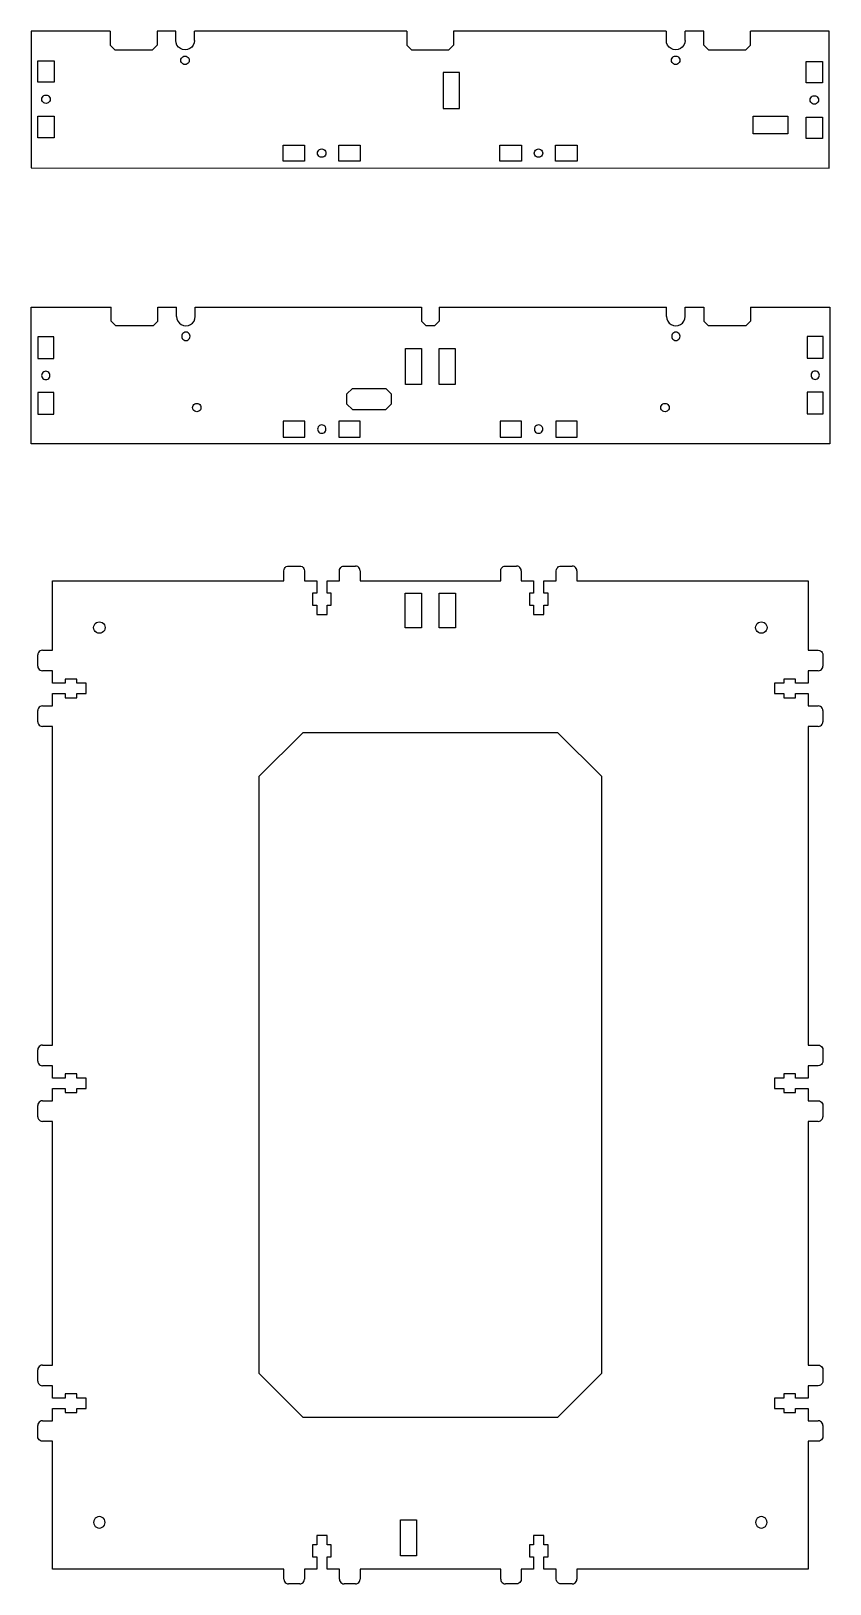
# Model space of a CAD drawing. Header units: inches. Extents: x -389 to 953, y -696 to 380.
# Drawn here: x 211 to 553, y -285 to 380 of the extents above; entities that cross this region are included whole.
import ezdxf

# ---------------------------------------------------------------- set-up
doc = ezdxf.new("R2010")
doc.units = ezdxf.units.IN
doc.header["$MEASUREMENT"] = 0

msp = doc.modelspace()

# ---------------------------------------------------------------- linework, layer by layer
for p, q in [((245, 379.77), (211.18, 379.77)), ((211.18, 379.77), (211.18, 321.27)), ((245, 379.77), (245, 373.77)), ((265, 379.77), (265, 373.77)), ((273, 379.77), (265, 379.77)), ((273, 375.77), (273, 379.77)), ((281, 375.77), (281, 379.77)), ((371.89, 379.77), (281, 379.77)), ((371.89, 379.77), (371.89, 373.77)), ((482.89, 379.77), (391.89, 379.77)), ((391.89, 379.77), (391.89, 373.77)), ((483, 375.8), (483, 379.8)), ((499, 379.8), (491, 379.8)), ((491, 375.8), (491, 379.8)), ((499, 373.8), (499, 379.8)), ((552.68, 379.8), (519, 379.8)), ((519, 373.8), (519, 379.8)), ((552.65, 321.07), (552.68, 379.8)), ((245, 373.77), (247, 371.77)), ((265, 373.77), (263, 371.77)), ((273.14, 374.73), (273, 375.77)), ((273.54, 373.77), (273.14, 374.73)), ((274.17, 372.94), (273.54, 373.77)), ((275, 372.31), (274.17, 372.94)), ((275.96, 371.91), (275, 372.31)), ((279, 372.31), (278.04, 371.91)), ((279.83, 372.94), (279, 372.31)), ((280.46, 373.77), (279.83, 372.94)), ((280.86, 374.73), (280.46, 373.77)), ((281, 375.77), (280.86, 374.73)), ((371.89, 373.77), (373.89, 371.77)), ((391.89, 373.77), (389.89, 371.77)), ((483.14, 374.77), (483, 375.8)), ((483.54, 373.8), (483.14, 374.77)), ((484.17, 372.97), (483.54, 373.8)), ((485, 372.34), (484.17, 372.97)), ((485.96, 371.94), (485, 372.34)), ((489, 372.34), (488.04, 371.94)), ((489.83, 372.97), (489, 372.34)), ((490.46, 373.8), (489.83, 372.97)), ((490.86, 374.77), (490.46, 373.8)), ((491, 375.8), (490.86, 374.77)), ((499, 373.8), (501, 371.8)), ((519, 373.8), (517, 371.8)), ((214.03, 367.12), (220.93, 367.12)), ((214.03, 357.92), (214.03, 367.12)), ((220.93, 367.12), (220.93, 357.92)), ((247, 371.77), (263, 371.77)), ((275.2, 367.27), (275.26, 367.74)), ((275.26, 366.8), (275.2, 367.27)), ((275.26, 367.74), (275.44, 368.17)), ((275.44, 366.37), (275.26, 366.8)), ((275.44, 368.17), (275.73, 368.54)), ((275.73, 366), (275.44, 366.37)), ((275.73, 368.54), (276.1, 368.83)), ((276.1, 365.71), (275.73, 366)), ((277, 371.77), (275.96, 371.91)), ((276.1, 368.83), (276.53, 369.01)), ((276.53, 365.53), (276.1, 365.71)), ((276.53, 369.01), (277, 369.07)), ((277, 365.47), (276.53, 365.53)), ((278.04, 371.91), (277, 371.77)), ((277, 369.07), (277.47, 369.01)), ((277.47, 365.53), (277, 365.47)), ((277.47, 369.01), (277.9, 368.83)), ((277.9, 365.71), (277.47, 365.53)), ((277.9, 368.83), (278.27, 368.54)), ((278.27, 366), (277.9, 365.71)), ((278.27, 368.54), (278.56, 368.17)), ((278.56, 366.37), (278.27, 366)), ((278.56, 368.17), (278.74, 367.74)), ((278.74, 366.8), (278.56, 366.37)), ((278.74, 367.74), (278.8, 367.27)), ((278.8, 367.27), (278.74, 366.8)), ((373.89, 371.77), (389.89, 371.77)), ((485.2, 367.3), (485.26, 367.77)), ((485.26, 366.83), (485.2, 367.3)), ((485.26, 367.77), (485.44, 368.2)), ((485.44, 366.4), (485.26, 366.83)), ((485.44, 368.2), (485.73, 368.57)), ((485.73, 366.03), (485.44, 366.4)), ((485.73, 368.57), (486.1, 368.86)), ((486.1, 365.74), (485.73, 366.03)), ((487, 371.8), (485.96, 371.94)), ((486.1, 368.86), (486.53, 369.04)), ((486.53, 365.56), (486.1, 365.74)), ((486.53, 369.04), (487, 369.1)), ((487, 365.5), (486.53, 365.56)), ((488.04, 371.94), (487, 371.8)), ((487, 369.1), (487.47, 369.04)), ((487.47, 365.56), (487, 365.5)), ((487.47, 369.04), (487.9, 368.86)), ((487.9, 365.74), (487.47, 365.56)), ((487.9, 368.86), (488.27, 368.57)), ((488.27, 366.03), (487.9, 365.74)), ((488.27, 368.57), (488.56, 368.2)), ((488.56, 366.4), (488.27, 366.03)), ((488.56, 368.2), (488.74, 367.77)), ((488.74, 366.83), (488.56, 366.4)), ((488.74, 367.77), (488.8, 367.3)), ((488.8, 367.3), (488.74, 366.83)), ((501, 371.8), (517, 371.8)), ((542.9, 357.62), (542.9, 366.82)), ((542.9, 366.82), (549.8, 366.82)), ((549.8, 366.82), (549.8, 357.62)), ((394.44, 362.07), (387.54, 362.07)), ((387.54, 362.07), (387.54, 346.67)), ((394.44, 346.67), (394.44, 362.07)), ((220.93, 357.92), (214.03, 357.92)), ((216.58, 352.18), (217.02, 352.36)), ((217.02, 352.36), (217.48, 352.42)), ((217.48, 352.42), (217.95, 352.36)), ((217.95, 352.36), (218.39, 352.18)), ((549.8, 357.62), (542.9, 357.62)), ((215.68, 350.62), (215.74, 351.09)), ((215.74, 350.15), (215.68, 350.62)), ((215.74, 351.09), (215.92, 351.52)), ((215.92, 349.72), (215.74, 350.15)), ((215.92, 351.52), (216.21, 351.89)), ((216.21, 349.35), (215.92, 349.72)), ((216.21, 351.89), (216.58, 352.18)), ((216.58, 349.06), (216.21, 349.35)), ((217.02, 348.88), (216.58, 349.06)), ((217.48, 348.82), (217.02, 348.88)), ((217.95, 348.88), (217.48, 348.82)), ((218.39, 349.06), (217.95, 348.88)), ((218.39, 352.18), (218.76, 351.89)), ((218.76, 349.35), (218.39, 349.06)), ((218.76, 351.89), (219.04, 351.52)), ((219.04, 349.72), (218.76, 349.35)), ((219.04, 351.52), (219.22, 351.09)), ((219.22, 350.15), (219.04, 349.72)), ((219.22, 351.09), (219.29, 350.62)), ((219.29, 350.62), (219.22, 350.15)), ((387.54, 346.67), (394.44, 346.67)), ((544.55, 350.32), (544.61, 350.78)), ((544.61, 349.85), (544.55, 350.32)), ((544.61, 350.78), (544.79, 351.22)), ((544.79, 349.42), (544.61, 349.85)), ((544.79, 351.22), (545.08, 351.59)), ((545.08, 349.04), (544.79, 349.42)), ((545.08, 351.59), (545.45, 351.88)), ((545.45, 348.76), (545.08, 349.04)), ((545.45, 351.88), (545.88, 352.06)), ((545.88, 348.58), (545.45, 348.76)), ((545.88, 352.06), (546.35, 352.12)), ((546.35, 348.52), (545.88, 348.58)), ((546.35, 352.12), (546.82, 352.06)), ((546.82, 348.58), (546.35, 348.52)), ((546.82, 352.06), (547.25, 351.88)), ((547.25, 348.76), (546.82, 348.58)), ((547.25, 351.88), (547.62, 351.59)), ((547.62, 349.04), (547.25, 348.76)), ((547.62, 351.59), (547.91, 351.22)), ((547.91, 349.42), (547.62, 349.04)), ((547.91, 351.22), (548.09, 350.78)), ((548.09, 349.85), (547.91, 349.42)), ((548.09, 350.78), (548.15, 350.32)), ((548.15, 350.32), (548.09, 349.85)), ((214.03, 343.32), (220.93, 343.32)), ((214.03, 334.12), (214.03, 343.32)), ((220.93, 343.32), (220.93, 334.12)), ((542.9, 333.82), (542.9, 343.02)), ((542.9, 343.02), (549.8, 343.02)), ((549.8, 343.02), (549.8, 333.82)), ((220.93, 334.12), (214.03, 334.12)), ((549.8, 333.82), (542.9, 333.82)), ((318.99, 331.02), (328.19, 331.02)), ((318.99, 324.12), (318.99, 331.02)), ((328.19, 331.02), (328.19, 324.12)), ((333.69, 327.57), (333.75, 328.04)), ((333.75, 327.1), (333.69, 327.57)), ((333.75, 328.04), (333.93, 328.47)), ((333.93, 326.67), (333.75, 327.1)), ((333.93, 328.47), (334.22, 328.84)), ((334.22, 326.3), (333.93, 326.67)), ((334.22, 328.84), (334.59, 329.13)), ((334.59, 326.01), (334.22, 326.3)), ((334.59, 329.13), (335.02, 329.31)), ((335.02, 325.83), (334.59, 326.01)), ((335.02, 329.31), (335.49, 329.37)), ((335.49, 325.77), (335.02, 325.83)), ((335.49, 329.37), (335.96, 329.31)), ((335.96, 325.83), (335.49, 325.77)), ((335.96, 329.31), (336.39, 329.13)), ((336.39, 326.01), (335.96, 325.83)), ((336.39, 329.13), (336.76, 328.84)), ((336.76, 326.3), (336.39, 326.01)), ((336.76, 328.84), (337.05, 328.47)), ((337.05, 326.67), (336.76, 326.3)), ((337.05, 328.47), (337.23, 328.04)), ((337.23, 327.1), (337.05, 326.67)), ((337.23, 328.04), (337.29, 327.57)), ((337.29, 327.57), (337.23, 327.1)), ((342.79, 331.02), (351.99, 331.02)), ((342.79, 324.12), (342.79, 331.02)), ((351.99, 331.02), (351.99, 324.12)), ((411.79, 331.02), (420.99, 331.02)), ((411.79, 324.12), (411.79, 331.02)), ((420.99, 331.02), (420.99, 324.12)), ((426.49, 327.57), (426.55, 328.04)), ((426.55, 327.1), (426.49, 327.57)), ((426.55, 328.04), (426.73, 328.47)), ((426.73, 326.67), (426.55, 327.1)), ((426.73, 328.47), (427.02, 328.84)), ((427.02, 326.3), (426.73, 326.67)), ((427.02, 328.84), (427.39, 329.13)), ((427.39, 326.01), (427.02, 326.3)), ((427.39, 329.13), (427.82, 329.31)), ((427.82, 325.83), (427.39, 326.01)), ((427.82, 329.31), (428.29, 329.37)), ((428.29, 325.77), (427.82, 325.83)), ((428.29, 329.37), (428.76, 329.31)), ((428.76, 325.83), (428.29, 325.77)), ((428.76, 329.31), (429.19, 329.13)), ((429.19, 326.01), (428.76, 325.83)), ((429.19, 329.13), (429.56, 328.84)), ((429.56, 326.3), (429.19, 326.01)), ((429.56, 328.84), (429.85, 328.47)), ((429.85, 326.67), (429.56, 326.3)), ((429.85, 328.47), (430.03, 328.04)), ((430.03, 327.1), (429.85, 326.67)), ((430.03, 328.04), (430.09, 327.57)), ((430.09, 327.57), (430.03, 327.1)), ((435.59, 331.02), (444.79, 331.02)), ((435.59, 324.12), (435.59, 331.02)), ((444.79, 331.02), (444.79, 324.12)), ((211.18, 321.27), (552.65, 321.07)), ((328.19, 324.12), (318.99, 324.12)), ((351.99, 324.12), (342.79, 324.12)), ((420.99, 324.12), (411.79, 324.12)), ((444.79, 324.12), (435.59, 324.12)), ((211.08, 261.67), (245.38, 261.67)), ((211.08, 203.17), (211.08, 261.67)), ((245.38, 255.67), (245.38, 261.67)), ((265.38, 261.67), (273.38, 261.67)), ((265.38, 255.67), (265.38, 261.67)), ((273.38, 257.67), (273.38, 261.67)), ((281.38, 261.67), (378.25, 261.67)), ((281.38, 257.67), (281.38, 261.67)), ((378.25, 261.67), (378.25, 255.67)), ((385.75, 261.67), (385.75, 255.67)), ((385.75, 261.67), (483.09, 261.67)), ((483.09, 257.67), (483.09, 261.67)), ((491.09, 257.67), (491.09, 261.67)), ((491.09, 261.67), (499.09, 261.67)), ((499.09, 261.67), (499.09, 255.67)), ((519.09, 261.67), (519.09, 255.67)), ((519.09, 261.67), (553.03, 261.67)), ((553.03, 261.67), (553.03, 203.17)), ((245.38, 255.67), (247.38, 253.67)), ((263.38, 253.67), (247.38, 253.67)), ((265.38, 255.67), (263.38, 253.67)), ((273.38, 257.67), (273.51, 256.63)), ((273.51, 256.63), (273.91, 255.67)), ((273.91, 255.67), (274.55, 254.84)), ((274.55, 254.84), (275.38, 254.2)), ((275.38, 254.2), (276.34, 253.8)), ((276.34, 253.8), (277.38, 253.67)), ((277.38, 253.67), (278.41, 253.8)), ((278.41, 253.8), (279.38, 254.2)), ((279.38, 254.2), (280.2, 254.84)), ((280.2, 254.84), (280.84, 255.67)), ((280.84, 255.67), (281.24, 256.63)), ((281.24, 256.63), (281.38, 257.67)), ((378.25, 255.67), (380.25, 253.67)), ((383.75, 253.67), (380.25, 253.67)), ((385.75, 255.67), (383.75, 253.67)), ((483.09, 257.67), (483.22, 256.63)), ((483.22, 256.63), (483.62, 255.67)), ((483.62, 255.67), (484.26, 254.84)), ((484.26, 254.84), (485.09, 254.2)), ((485.09, 254.2), (486.05, 253.8)), ((486.05, 253.8), (487.09, 253.67)), ((487.09, 253.67), (488.12, 253.8)), ((488.12, 253.8), (489.09, 254.2)), ((489.09, 254.2), (489.91, 254.84)), ((489.91, 254.84), (490.55, 255.67)), ((490.55, 255.67), (490.95, 256.63)), ((490.95, 256.63), (491.09, 257.67)), ((499.09, 255.67), (501.09, 253.67)), ((517.09, 253.67), (501.09, 253.67)), ((519.09, 255.67), (517.09, 253.67)), ((213.93, 248.92), (213.93, 239.72)), ((220.83, 248.92), (213.93, 248.92)), ((220.83, 239.72), (220.83, 248.92)), ((275.64, 249.63), (275.58, 249.17)), ((275.58, 249.17), (275.64, 248.7)), ((275.82, 250.07), (275.64, 249.63)), ((275.64, 248.7), (275.82, 248.27)), ((276.1, 250.44), (275.82, 250.07)), ((275.82, 248.27), (276.1, 247.9)), ((276.48, 250.73), (276.1, 250.44)), ((276.1, 247.9), (276.48, 247.61)), ((276.91, 250.91), (276.48, 250.73)), ((276.48, 247.61), (276.91, 247.43)), ((277.38, 250.97), (276.91, 250.91)), ((276.91, 247.43), (277.38, 247.37)), ((277.84, 250.91), (277.38, 250.97)), ((277.38, 247.37), (277.84, 247.43)), ((278.28, 250.73), (277.84, 250.91)), ((277.84, 247.43), (278.28, 247.61)), ((278.65, 250.44), (278.28, 250.73)), ((278.28, 247.61), (278.65, 247.9)), ((278.93, 250.07), (278.65, 250.44)), ((278.65, 247.9), (278.93, 248.27)), ((279.11, 249.63), (278.93, 250.07)), ((278.93, 248.27), (279.11, 248.7)), ((279.18, 249.17), (279.11, 249.63)), ((279.11, 248.7), (279.18, 249.17)), ((485.35, 249.63), (485.29, 249.17)), ((485.29, 249.17), (485.35, 248.7)), ((485.53, 250.07), (485.35, 249.63)), ((485.35, 248.7), (485.53, 248.27)), ((485.81, 250.44), (485.53, 250.07)), ((485.53, 248.27), (485.81, 247.9)), ((486.19, 250.73), (485.81, 250.44)), ((485.81, 247.9), (486.19, 247.61)), ((486.62, 250.91), (486.19, 250.73)), ((486.19, 247.61), (486.62, 247.43)), ((487.09, 250.97), (486.62, 250.91)), ((486.62, 247.43), (487.09, 247.37)), ((487.55, 250.91), (487.09, 250.97)), ((487.09, 247.37), (487.55, 247.43)), ((487.99, 250.73), (487.55, 250.91)), ((487.55, 247.43), (487.99, 247.61)), ((488.36, 250.44), (487.99, 250.73)), ((487.99, 247.61), (488.36, 247.9)), ((488.64, 250.07), (488.36, 250.44)), ((488.36, 247.9), (488.64, 248.27)), ((488.82, 249.63), (488.64, 250.07)), ((488.64, 248.27), (488.82, 248.7)), ((488.89, 249.17), (488.82, 249.63)), ((488.82, 248.7), (488.89, 249.17)), ((550.18, 249.02), (543.28, 249.02)), ((543.28, 249.02), (543.28, 239.82)), ((550.18, 239.82), (550.18, 249.02)), ((213.93, 239.72), (220.83, 239.72)), ((371.35, 243.97), (378.25, 243.97)), ((371.35, 228.57), (371.35, 243.97)), ((378.25, 243.97), (378.25, 228.57)), ((385.75, 228.57), (385.75, 243.97)), ((385.75, 243.97), (392.65, 243.97)), ((392.65, 243.97), (392.65, 228.57)), ((543.28, 239.82), (550.18, 239.82)), ((215.64, 232.88), (215.58, 232.42)), ((215.82, 233.32), (215.64, 232.88)), ((216.11, 233.69), (215.82, 233.32)), ((216.48, 233.98), (216.11, 233.69)), ((216.91, 234.16), (216.48, 233.98)), ((217.38, 234.22), (216.91, 234.16)), ((217.85, 234.16), (217.38, 234.22)), ((218.28, 233.98), (217.85, 234.16)), ((218.65, 233.69), (218.28, 233.98)), ((218.94, 233.32), (218.65, 233.69)), ((219.12, 232.88), (218.94, 233.32)), ((219.18, 232.42), (219.12, 232.88)), ((544.99, 232.98), (544.93, 232.52)), ((545.17, 233.42), (544.99, 232.98)), ((545.46, 233.79), (545.17, 233.42)), ((545.83, 234.08), (545.46, 233.79)), ((546.26, 234.26), (545.83, 234.08)), ((546.73, 234.32), (546.26, 234.26)), ((547.2, 234.26), (546.73, 234.32)), ((547.63, 234.08), (547.2, 234.26)), ((548, 233.79), (547.63, 234.08)), ((548.29, 233.42), (548, 233.79)), ((548.47, 232.98), (548.29, 233.42)), ((548.53, 232.52), (548.47, 232.98)), ((215.58, 232.42), (215.64, 231.95)), ((215.64, 231.95), (215.82, 231.52)), ((215.82, 231.52), (216.11, 231.14)), ((216.11, 231.14), (216.48, 230.86)), ((216.48, 230.86), (216.91, 230.68)), ((216.91, 230.68), (217.38, 230.62)), ((217.38, 230.62), (217.85, 230.68)), ((217.85, 230.68), (218.28, 230.86)), ((218.28, 230.86), (218.65, 231.14)), ((218.65, 231.14), (218.94, 231.52)), ((218.94, 231.52), (219.12, 231.95)), ((219.12, 231.95), (219.18, 232.42)), ((348.63, 226.82), (346.25, 224.58)), ((348.63, 226.82), (362.91, 226.82)), ((365.29, 224.58), (362.91, 226.82)), ((378.25, 228.57), (371.35, 228.57)), ((392.65, 228.57), (385.75, 228.57)), ((544.93, 232.52), (544.99, 232.05)), ((544.99, 232.05), (545.17, 231.62)), ((545.17, 231.62), (545.46, 231.24)), ((545.46, 231.24), (545.83, 230.96)), ((545.83, 230.96), (546.26, 230.78)), ((546.26, 230.78), (546.73, 230.72)), ((546.73, 230.72), (547.2, 230.78)), ((547.2, 230.78), (547.63, 230.96)), ((547.63, 230.96), (548, 231.24)), ((548, 231.24), (548.29, 231.62)), ((548.29, 231.62), (548.47, 232.05)), ((548.47, 232.05), (548.53, 232.52)), ((220.83, 225.12), (213.93, 225.12)), ((213.93, 225.12), (213.93, 215.92)), ((220.83, 215.92), (220.83, 225.12)), ((280.29, 219.13), (280.47, 219.57)), ((280.47, 219.57), (280.75, 219.94)), ((280.75, 219.94), (281.12, 220.23)), ((281.12, 220.23), (281.56, 220.41)), ((281.56, 220.41), (282.02, 220.47)), ((282.02, 220.47), (282.49, 220.41)), ((282.49, 220.41), (282.92, 220.23)), ((282.92, 220.23), (283.3, 219.94)), ((283.3, 219.94), (283.58, 219.57)), ((283.58, 219.57), (283.76, 219.13)), ((346.25, 220.1), (346.25, 224.58)), ((346.25, 220.1), (348.63, 217.86)), ((362.91, 217.86), (365.29, 220.1)), ((365.29, 224.58), (365.29, 220.1)), ((480.7, 219.13), (480.88, 219.57)), ((480.88, 219.57), (481.16, 219.94)), ((481.16, 219.94), (481.54, 220.23)), ((481.54, 220.23), (481.97, 220.41)), ((481.97, 220.41), (482.44, 220.47)), ((482.44, 220.47), (482.9, 220.41)), ((482.9, 220.41), (483.34, 220.23)), ((483.34, 220.23), (483.71, 219.94)), ((483.71, 219.94), (483.99, 219.57)), ((483.99, 219.57), (484.17, 219.13)), ((543.28, 225.22), (543.28, 216.02)), ((550.18, 225.22), (543.28, 225.22)), ((550.18, 216.02), (550.18, 225.22)), ((213.93, 215.92), (220.83, 215.92)), ((280.22, 218.67), (280.29, 219.13)), ((280.29, 218.2), (280.22, 218.67)), ((280.47, 217.77), (280.29, 218.2)), ((280.75, 217.4), (280.47, 217.77)), ((281.12, 217.11), (280.75, 217.4)), ((281.56, 216.93), (281.12, 217.11)), ((282.02, 216.87), (281.56, 216.93)), ((282.49, 216.93), (282.02, 216.87)), ((282.92, 217.11), (282.49, 216.93)), ((283.3, 217.4), (282.92, 217.11)), ((283.58, 217.77), (283.3, 217.4)), ((283.76, 218.2), (283.58, 217.77)), ((283.76, 219.13), (283.82, 218.67)), ((283.82, 218.67), (283.76, 218.2)), ((328.2, 212.92), (319, 212.92)), ((319, 212.92), (319, 206.02)), ((328.2, 206.02), (328.2, 212.92)), ((342.8, 212.92), (342.8, 206.02)), ((352, 212.92), (342.8, 212.92)), ((348.63, 217.86), (362.91, 217.86)), ((352, 206.02), (352, 212.92)), ((421.04, 212.92), (411.84, 212.92)), ((411.84, 212.92), (411.84, 206.02)), ((421.04, 206.02), (421.04, 212.92)), ((444.84, 212.92), (435.64, 212.92)), ((435.64, 212.92), (435.64, 206.02)), ((444.84, 206.02), (444.84, 212.92)), ((480.64, 218.67), (480.7, 219.13)), ((480.7, 218.2), (480.64, 218.67)), ((480.88, 217.77), (480.7, 218.2)), ((481.16, 217.4), (480.88, 217.77)), ((481.54, 217.11), (481.16, 217.4)), ((481.97, 216.93), (481.54, 217.11)), ((482.44, 216.87), (481.97, 216.93)), ((482.9, 216.93), (482.44, 216.87)), ((483.34, 217.11), (482.9, 216.93)), ((483.71, 217.4), (483.34, 217.11)), ((483.99, 217.77), (483.71, 217.4)), ((484.17, 218.2), (483.99, 217.77)), ((484.17, 219.13), (484.24, 218.67)), ((484.24, 218.67), (484.17, 218.2)), ((543.28, 216.02), (550.18, 216.02)), ((319, 206.02), (328.2, 206.02)), ((333.76, 209.93), (333.69, 209.47)), ((333.69, 209.47), (333.76, 209)), ((333.94, 210.37), (333.76, 209.93)), ((333.76, 209), (333.94, 208.57)), ((334.22, 210.74), (333.94, 210.37)), ((333.94, 208.57), (334.22, 208.19)), ((334.6, 211.03), (334.22, 210.74)), ((334.22, 208.19), (334.6, 207.91)), ((335.03, 211.21), (334.6, 211.03)), ((334.6, 207.91), (335.03, 207.73)), ((335.5, 211.27), (335.03, 211.21)), ((335.03, 207.73), (335.5, 207.67)), ((335.96, 211.21), (335.5, 211.27)), ((335.5, 207.67), (335.96, 207.73)), ((336.4, 211.03), (335.96, 211.21)), ((335.96, 207.73), (336.4, 207.91)), ((336.77, 210.74), (336.4, 211.03)), ((336.4, 207.91), (336.77, 208.19)), ((337.06, 210.37), (336.77, 210.74)), ((336.77, 208.19), (337.06, 208.57)), ((337.24, 209.93), (337.06, 210.37)), ((337.06, 208.57), (337.24, 209)), ((337.3, 209.47), (337.24, 209.93)), ((337.24, 209), (337.3, 209.47)), ((342.8, 206.02), (352, 206.02)), ((411.84, 206.02), (421.04, 206.02)), ((426.6, 209.93), (426.54, 209.47)), ((426.54, 209.47), (426.6, 209)), ((426.78, 210.37), (426.6, 209.93)), ((426.6, 209), (426.78, 208.57)), ((427.06, 210.74), (426.78, 210.37)), ((426.78, 208.57), (427.06, 208.19)), ((427.44, 211.03), (427.06, 210.74)), ((427.06, 208.19), (427.44, 207.91)), ((427.87, 211.21), (427.44, 211.03)), ((427.44, 207.91), (427.87, 207.73)), ((428.34, 211.27), (427.87, 211.21)), ((427.87, 207.73), (428.34, 207.67)), ((428.8, 211.21), (428.34, 211.27)), ((428.34, 207.67), (428.8, 207.73)), ((429.24, 211.03), (428.8, 211.21)), ((428.8, 207.73), (429.24, 207.91)), ((429.61, 210.74), (429.24, 211.03)), ((429.24, 207.91), (429.61, 208.19)), ((429.9, 210.37), (429.61, 210.74)), ((429.61, 208.19), (429.9, 208.57)), ((430.08, 209.93), (429.9, 210.37)), ((429.9, 208.57), (430.08, 209)), ((430.14, 209.47), (430.08, 209.93)), ((430.08, 209), (430.14, 209.47)), ((435.64, 206.02), (444.84, 206.02)), ((553.03, 203.17), (211.08, 203.17)), ((319.3, 148.87), (319.37, 149.39)), ((319.3, 144.52), (319.3, 148.87)), ((319.37, 149.39), (319.57, 149.87)), ((319.57, 149.87), (319.89, 150.29)), ((319.89, 150.29), (320.3, 150.61)), ((320.3, 150.61), (320.78, 150.81)), ((320.78, 150.81), (321.3, 150.87)), ((321.3, 150.87), (326.1, 150.87)), ((326.1, 150.87), (326.62, 150.81)), ((326.62, 150.81), (327.1, 150.61)), ((327.1, 150.61), (327.51, 150.29)), ((327.51, 150.29), (327.83, 149.87)), ((327.83, 149.87), (328.03, 149.39)), ((328.03, 149.39), (328.1, 148.87)), ((328.1, 148.87), (328.1, 144.52)), ((343.1, 148.87), (343.17, 149.39)), ((343.1, 144.52), (343.1, 148.87)), ((343.17, 149.39), (343.37, 149.87)), ((343.37, 149.87), (343.69, 150.29)), ((343.69, 150.29), (344.1, 150.61)), ((344.1, 150.61), (344.58, 150.81)), ((344.58, 150.81), (345.1, 150.87)), ((345.1, 150.87), (349.9, 150.87)), ((350.42, 150.81), (349.9, 150.87)), ((350.9, 150.61), (350.42, 150.81)), ((351.31, 150.29), (350.9, 150.61)), ((351.63, 149.87), (351.31, 150.29)), ((351.83, 149.39), (351.63, 149.87)), ((351.9, 148.87), (351.83, 149.39)), ((351.9, 148.87), (351.9, 144.52)), ((412.1, 148.87), (412.17, 149.39)), ((412.1, 144.52), (412.1, 148.87)), ((412.17, 149.39), (412.37, 149.87)), ((412.37, 149.87), (412.69, 150.29)), ((412.69, 150.29), (413.1, 150.61)), ((413.1, 150.61), (413.58, 150.81)), ((413.58, 150.81), (414.1, 150.87)), ((414.1, 150.87), (418.9, 150.87)), ((419.42, 150.81), (418.9, 150.87)), ((419.9, 150.61), (419.42, 150.81)), ((420.31, 150.29), (419.9, 150.61)), ((420.63, 149.87), (420.31, 150.29)), ((420.83, 149.39), (420.63, 149.87)), ((420.9, 148.87), (420.83, 149.39)), ((420.9, 148.87), (420.9, 144.52)), ((435.9, 148.87), (435.97, 149.39)), ((435.9, 144.52), (435.9, 148.87)), ((435.97, 149.39), (436.17, 149.87)), ((436.17, 149.87), (436.49, 150.29)), ((436.49, 150.29), (436.9, 150.61)), ((436.9, 150.61), (437.38, 150.81)), ((437.38, 150.81), (437.9, 150.87)), ((437.9, 150.87), (442.7, 150.87)), ((443.22, 150.81), (442.7, 150.87)), ((443.7, 150.61), (443.22, 150.81)), ((444.11, 150.29), (443.7, 150.61)), ((444.43, 149.87), (444.11, 150.29)), ((444.63, 149.39), (444.43, 149.87)), ((444.7, 148.87), (444.63, 149.39)), ((444.7, 148.87), (444.7, 144.52)), ((220.33, 114.82), (220.33, 144.52)), ((220.33, 144.52), (319.3, 144.52)), ((328.1, 144.52), (333.4, 144.52)), ((333.4, 144.52), (333.4, 139.22)), ((337.8, 139.22), (337.8, 144.52)), ((337.8, 144.52), (343.1, 144.52)), ((351.9, 144.52), (412.1, 144.52)), ((420.9, 144.52), (426.2, 144.52)), ((426.2, 144.52), (426.2, 139.22)), ((430.6, 139.22), (430.6, 144.52)), ((430.6, 144.52), (435.9, 144.52)), ((444.7, 144.52), (543.65, 144.52)), ((543.65, 144.52), (543.65, 114.82)), ((331.6, 139.22), (331.6, 134.12)), ((333.4, 139.22), (331.6, 139.22)), ((331.6, 134.12), (333.4, 134.12)), ((333.4, 134.12), (333.4, 130.17)), ((339.6, 139.22), (337.8, 139.22)), ((337.8, 134.12), (339.6, 134.12)), ((337.8, 130.17), (337.8, 134.12)), ((339.6, 134.12), (339.6, 139.22)), ((371.25, 139.22), (378.25, 139.22)), ((371.25, 124.42), (371.25, 139.22)), ((378.25, 139.22), (378.25, 124.42)), ((385.75, 124.42), (385.75, 139.22)), ((385.75, 139.22), (392.75, 139.22)), ((392.75, 139.22), (392.75, 124.42)), ((424.4, 139.22), (424.4, 134.12)), ((426.2, 139.22), (424.4, 139.22)), ((424.4, 134.12), (426.2, 134.12)), ((426.2, 134.12), (426.2, 130.17)), ((432.4, 139.22), (430.6, 139.22)), ((430.6, 134.12), (432.4, 134.12)), ((430.6, 130.17), (430.6, 134.12)), ((432.4, 134.12), (432.4, 139.22)), ((238.59, 126.26), (239.1, 126.65)), ((239.1, 126.65), (239.69, 126.89)), ((239.69, 126.89), (240.33, 126.97)), ((240.33, 126.97), (240.96, 126.89)), ((240.96, 126.89), (241.55, 126.65)), ((241.55, 126.65), (242.06, 126.26)), ((333.4, 130.17), (337.8, 130.17)), ((426.2, 130.17), (430.6, 130.17)), ((521.92, 126.26), (522.43, 126.65)), ((522.43, 126.65), (523.02, 126.89)), ((523.02, 126.89), (523.65, 126.97)), ((523.65, 126.97), (524.28, 126.89)), ((524.28, 126.89), (524.88, 126.65)), ((524.88, 126.65), (525.38, 126.26)), ((237.88, 124.52), (237.96, 125.16)), ((237.96, 123.89), (237.88, 124.52)), ((237.96, 125.16), (238.21, 125.75)), ((238.21, 123.3), (237.96, 123.89)), ((238.21, 125.75), (238.59, 126.26)), ((238.59, 122.79), (238.21, 123.3)), ((239.1, 122.4), (238.59, 122.79)), ((239.69, 122.16), (239.1, 122.4)), ((240.33, 122.07), (239.69, 122.16)), ((240.96, 122.16), (240.33, 122.07)), ((241.55, 122.4), (240.96, 122.16)), ((242.06, 122.79), (241.55, 122.4)), ((242.06, 126.26), (242.45, 125.75)), ((242.45, 123.3), (242.06, 122.79)), ((242.45, 125.75), (242.69, 125.16)), ((242.69, 123.89), (242.45, 123.3)), ((242.69, 125.16), (242.78, 124.52)), ((242.78, 124.52), (242.69, 123.89)), ((378.25, 124.42), (371.25, 124.42)), ((392.75, 124.42), (385.75, 124.42)), ((521.2, 124.52), (521.28, 125.16)), ((521.28, 123.89), (521.2, 124.52)), ((521.28, 125.16), (521.53, 125.75)), ((521.53, 123.3), (521.28, 123.89)), ((521.53, 125.75), (521.92, 126.26)), ((521.92, 122.79), (521.53, 123.3)), ((522.43, 122.4), (521.92, 122.79)), ((523.02, 122.16), (522.43, 122.4)), ((523.65, 122.07), (523.02, 122.16)), ((524.28, 122.16), (523.65, 122.07)), ((524.88, 122.4), (524.28, 122.16)), ((525.38, 122.79), (524.88, 122.4)), ((525.38, 126.26), (525.77, 125.75)), ((525.77, 123.3), (525.38, 122.79)), ((525.77, 125.75), (526.02, 125.16)), ((526.02, 123.89), (525.77, 123.3)), ((526.02, 125.16), (526.1, 124.52)), ((526.1, 124.52), (526.02, 123.89)), ((214.05, 113.34), (213.98, 112.82)), ((214.25, 113.82), (214.05, 113.34)), ((214.56, 114.24), (214.25, 113.82)), ((214.98, 114.56), (214.56, 114.24)), ((215.46, 114.76), (214.98, 114.56)), ((215.98, 114.82), (215.46, 114.76)), ((215.98, 114.82), (220.33, 114.82)), ((543.65, 114.82), (548, 114.82)), ((548, 114.82), (548.52, 114.76)), ((548.52, 114.76), (549, 114.56)), ((549, 114.56), (549.41, 114.24)), ((549.41, 114.24), (549.73, 113.82)), ((549.73, 113.82), (549.93, 113.34)), ((549.93, 113.34), (550, 112.82)), ((213.98, 108.02), (213.98, 112.82)), ((213.98, 108.02), (214.05, 107.51)), ((214.05, 107.51), (214.25, 107.02)), ((214.25, 107.02), (214.56, 106.61)), ((214.56, 106.61), (214.98, 106.29)), ((549, 106.29), (549.41, 106.61)), ((549.41, 106.61), (549.73, 107.02)), ((549.73, 107.02), (549.93, 107.51)), ((549.93, 107.51), (550, 108.02)), ((550, 112.82), (550, 108.02)), ((214.98, 106.29), (215.46, 106.09)), ((215.46, 106.09), (215.98, 106.02)), ((220.33, 106.02), (215.98, 106.02)), ((220.33, 100.72), (220.33, 106.02)), ((225.63, 100.72), (220.33, 100.72)), ((230.73, 102.52), (225.63, 102.52)), ((225.63, 102.52), (225.63, 100.72)), ((230.73, 100.72), (230.73, 102.52)), ((234.68, 100.72), (230.73, 100.72)), ((234.68, 96.32), (234.68, 100.72)), ((529.3, 100.72), (529.3, 96.32)), ((533.25, 100.72), (529.3, 100.72)), ((538.35, 102.52), (533.25, 102.52)), ((533.25, 102.52), (533.25, 100.72)), ((538.35, 100.72), (538.35, 102.52)), ((543.65, 100.72), (538.35, 100.72)), ((543.65, 106.02), (543.65, 100.72)), ((548, 106.02), (543.65, 106.02)), ((548, 106.02), (548.52, 106.09)), ((548.52, 106.09), (549, 106.29)), ((220.33, 96.32), (225.63, 96.32)), ((220.33, 91.02), (220.33, 96.32)), ((225.63, 96.32), (225.63, 94.52)), ((225.63, 94.52), (230.73, 94.52)), ((230.73, 94.52), (230.73, 96.32)), ((230.73, 96.32), (234.68, 96.32)), ((529.3, 96.32), (533.25, 96.32)), ((533.25, 96.32), (533.25, 94.52)), ((533.25, 94.52), (538.35, 94.52)), ((538.35, 94.52), (538.35, 96.32)), ((538.35, 96.32), (543.65, 96.32)), ((543.65, 96.32), (543.65, 91.02)), ((214.05, 89.54), (213.98, 89.02)), ((213.98, 84.22), (213.98, 89.02)), ((214.25, 90.02), (214.05, 89.54)), ((214.56, 90.44), (214.25, 90.02)), ((214.98, 90.76), (214.56, 90.44)), ((215.46, 90.96), (214.98, 90.76)), ((215.98, 91.02), (215.46, 90.96)), ((215.98, 91.02), (220.33, 91.02)), ((543.65, 91.02), (548, 91.02)), ((548.52, 90.96), (548, 91.02)), ((549, 90.76), (548.52, 90.96)), ((549.41, 90.44), (549, 90.76)), ((549.73, 90.02), (549.41, 90.44)), ((549.93, 89.54), (549.73, 90.02)), ((550, 89.02), (549.93, 89.54)), ((550, 89.02), (550, 84.22)), ((213.98, 84.22), (214.05, 83.71)), ((214.05, 83.71), (214.25, 83.22)), ((214.25, 83.22), (214.56, 82.81)), ((214.56, 82.81), (214.98, 82.49)), ((214.98, 82.49), (215.46, 82.29)), ((215.46, 82.29), (215.98, 82.22)), ((220.33, 82.22), (215.98, 82.22)), ((220.33, -54.18), (220.33, 82.22)), ((543.65, 82.22), (543.65, -54.18)), ((548, 82.22), (543.65, 82.22)), ((548, 82.22), (548.52, 82.29)), ((548.52, 82.29), (549, 82.49)), ((549, 82.49), (549.41, 82.81)), ((549.41, 82.81), (549.73, 83.22)), ((549.73, 83.22), (549.93, 83.71)), ((549.93, 83.71), (550, 84.22)), ((327.39, 79.52), (308.6, 60.74)), ((436.61, 79.52), (327.39, 79.52)), ((455.4, 60.74), (436.61, 79.52)), ((308.6, 60.74), (308.6, -194.6)), ((455.4, -194.6), (455.4, 60.74)), ((214.05, -55.66), (213.98, -56.18)), ((213.98, -60.98), (213.98, -56.18)), ((214.25, -55.18), (214.05, -55.66)), ((214.56, -54.76), (214.25, -55.18)), ((214.98, -54.44), (214.56, -54.76)), ((215.46, -54.24), (214.98, -54.44)), ((215.98, -54.18), (215.46, -54.24)), ((215.98, -54.18), (220.33, -54.18)), ((543.65, -54.18), (548, -54.18)), ((548, -54.18), (548.52, -54.24)), ((548.52, -54.24), (549, -54.44)), ((549, -54.44), (549.41, -54.76)), ((549.41, -54.76), (549.73, -55.18)), ((549.73, -55.18), (549.93, -55.66)), ((549.93, -55.66), (550, -56.18)), ((550, -56.18), (550, -60.98)), ((213.98, -60.98), (214.05, -61.49)), ((214.05, -61.49), (214.25, -61.98)), ((214.25, -61.98), (214.56, -62.39)), ((214.56, -62.39), (214.98, -62.71)), ((214.98, -62.71), (215.46, -62.91)), ((215.46, -62.91), (215.98, -62.98)), ((220.33, -62.98), (215.98, -62.98)), ((220.33, -68.28), (220.33, -62.98)), ((543.65, -62.98), (543.65, -68.28)), ((548, -62.98), (543.65, -62.98)), ((548.52, -62.91), (548, -62.98)), ((549, -62.71), (548.52, -62.91)), ((549.41, -62.39), (549, -62.71)), ((549.73, -61.98), (549.41, -62.39)), ((549.93, -61.49), (549.73, -61.98)), ((550, -60.98), (549.93, -61.49)), ((225.63, -68.28), (220.33, -68.28)), ((220.33, -72.68), (225.63, -72.68)), ((220.33, -77.98), (220.33, -72.68)), ((225.63, -66.48), (225.63, -68.28)), ((230.73, -66.48), (225.63, -66.48)), ((225.63, -72.68), (225.63, -74.48)), ((230.73, -68.28), (230.73, -66.48)), ((234.68, -68.28), (230.73, -68.28)), ((230.73, -72.68), (234.68, -72.68)), ((230.73, -74.48), (230.73, -72.68)), ((234.68, -72.68), (234.68, -68.28)), ((529.3, -68.28), (529.3, -72.68)), ((533.25, -68.28), (529.3, -68.28)), ((529.3, -72.68), (533.25, -72.68)), ((538.35, -66.48), (533.25, -66.48)), ((533.25, -66.48), (533.25, -68.28)), ((533.25, -72.68), (533.25, -74.48)), ((538.35, -68.28), (538.35, -66.48)), ((543.65, -68.28), (538.35, -68.28)), ((538.35, -72.68), (543.65, -72.68)), ((538.35, -74.48), (538.35, -72.68)), ((543.65, -72.68), (543.65, -77.98)), ((214.05, -79.46), (213.98, -79.98)), ((214.25, -78.98), (214.05, -79.46)), ((214.56, -78.56), (214.25, -78.98)), ((214.98, -78.24), (214.56, -78.56)), ((215.46, -78.04), (214.98, -78.24)), ((215.98, -77.98), (215.46, -78.04)), ((215.98, -77.98), (220.33, -77.98)), ((225.63, -74.48), (230.73, -74.48)), ((533.25, -74.48), (538.35, -74.48)), ((543.65, -77.98), (548, -77.98)), ((548, -77.98), (548.52, -78.04)), ((548.52, -78.04), (549, -78.24)), ((549, -78.24), (549.41, -78.56)), ((549.41, -78.56), (549.73, -78.98)), ((549.73, -78.98), (549.93, -79.46)), ((549.93, -79.46), (550, -79.98)), ((213.98, -84.78), (213.98, -79.98)), ((213.98, -84.78), (214.05, -85.29)), ((214.05, -85.29), (214.25, -85.78)), ((214.25, -85.78), (214.56, -86.19)), ((214.56, -86.19), (214.98, -86.51)), ((549, -86.51), (549.41, -86.19)), ((549.41, -86.19), (549.73, -85.78)), ((549.73, -85.78), (549.93, -85.29)), ((549.93, -85.29), (550, -84.78)), ((550, -79.98), (550, -84.78)), ((214.98, -86.51), (215.46, -86.71)), ((215.46, -86.71), (215.98, -86.78)), ((220.33, -86.78), (215.98, -86.78)), ((220.33, -191.09), (220.33, -86.78)), ((543.65, -86.78), (543.65, -191.09)), ((548, -86.78), (543.65, -86.78)), ((548, -86.78), (548.52, -86.71)), ((548.52, -86.71), (549, -86.51)), ((214.05, -192.57), (213.98, -193.09)), ((214.25, -192.09), (214.05, -192.57)), ((214.56, -191.67), (214.25, -192.09)), ((214.98, -191.35), (214.56, -191.67)), ((215.46, -191.15), (214.98, -191.35)), ((215.98, -191.09), (215.46, -191.15)), ((215.98, -191.09), (220.33, -191.09)), ((543.65, -191.09), (548, -191.09)), ((548, -191.09), (548.52, -191.15)), ((548.52, -191.15), (549, -191.35)), ((549, -191.35), (549.41, -191.67)), ((549.41, -191.67), (549.73, -192.09)), ((549.73, -192.09), (549.93, -192.57)), ((549.93, -192.57), (550, -193.09)), ((213.98, -197.89), (213.98, -193.09)), ((213.98, -197.89), (214.05, -198.4)), ((214.05, -198.4), (214.25, -198.89)), ((214.25, -198.89), (214.56, -199.3)), ((214.56, -199.3), (214.98, -199.62)), ((308.6, -194.6), (327.39, -213.39)), ((436.61, -213.39), (455.4, -194.6)), ((549.41, -199.3), (549, -199.62)), ((549.73, -198.89), (549.41, -199.3)), ((549.93, -198.4), (549.73, -198.89)), ((550, -197.89), (549.93, -198.4)), ((550, -193.09), (550, -197.89)), ((214.98, -199.62), (215.46, -199.82)), ((215.46, -199.82), (215.98, -199.89)), ((220.33, -199.89), (215.98, -199.89)), ((220.33, -205.19), (220.33, -199.89)), ((225.63, -205.19), (220.33, -205.19)), ((230.73, -203.39), (225.63, -203.39)), ((225.63, -203.39), (225.63, -205.19)), ((230.73, -205.19), (230.73, -203.39)), ((234.68, -205.19), (230.73, -205.19)), ((234.68, -209.59), (234.68, -205.19)), ((533.25, -205.19), (529.3, -205.19)), ((529.3, -205.19), (529.3, -209.59)), ((538.35, -203.39), (533.25, -203.39)), ((533.25, -203.39), (533.25, -205.19)), ((538.35, -205.19), (538.35, -203.39)), ((543.65, -205.19), (538.35, -205.19)), ((543.65, -199.89), (543.65, -205.19)), ((548, -199.89), (543.65, -199.89)), ((548.52, -199.82), (548, -199.89)), ((549, -199.62), (548.52, -199.82)), ((220.33, -209.59), (225.63, -209.59)), ((220.33, -214.89), (220.33, -209.59)), ((225.63, -209.59), (225.63, -211.39)), ((225.63, -211.39), (230.73, -211.39)), ((230.73, -211.39), (230.73, -209.59)), ((230.73, -209.59), (234.68, -209.59)), ((529.3, -209.59), (533.25, -209.59)), ((533.25, -209.59), (533.25, -211.39)), ((533.25, -211.39), (538.35, -211.39)), ((538.35, -209.59), (543.65, -209.59)), ((538.35, -211.39), (538.35, -209.59)), ((543.65, -209.59), (543.65, -214.89)), ((214.05, -216.37), (213.98, -216.89)), ((213.98, -221.69), (213.98, -216.89)), ((214.25, -215.89), (214.05, -216.37)), ((214.56, -215.47), (214.25, -215.89)), ((214.98, -215.15), (214.56, -215.47)), ((215.46, -214.95), (214.98, -215.15)), ((215.98, -214.89), (215.46, -214.95)), ((215.98, -214.89), (220.33, -214.89)), ((327.39, -213.39), (436.61, -213.39)), ((543.65, -214.89), (548, -214.89)), ((548.52, -214.95), (548, -214.89)), ((549, -215.15), (548.52, -214.95)), ((549.41, -215.47), (549, -215.15)), ((549.73, -215.89), (549.41, -215.47)), ((549.93, -216.37), (549.73, -215.89)), ((550, -216.89), (549.93, -216.37)), ((550, -216.89), (550, -221.69)), ((214.05, -222.2), (213.98, -221.69)), ((214.25, -222.69), (214.05, -222.2)), ((214.56, -223.1), (214.25, -222.69)), ((214.98, -223.42), (214.56, -223.1)), ((215.46, -223.62), (214.98, -223.42)), ((215.98, -223.69), (215.46, -223.62)), ((220.33, -223.69), (215.98, -223.69)), ((220.33, -278.39), (220.33, -223.69)), ((543.65, -223.69), (543.65, -278.39)), ((548, -223.69), (543.65, -223.69)), ((548.52, -223.62), (548, -223.69)), ((549, -223.42), (548.52, -223.62)), ((549.41, -223.1), (549, -223.42)), ((549.73, -222.69), (549.41, -223.1)), ((549.93, -222.2), (549.73, -222.69)), ((550, -221.69), (549.93, -222.2)), ((237.96, -257.75), (237.88, -258.39)), ((237.88, -258.39), (237.96, -259.02)), ((238.21, -257.16), (237.96, -257.75)), ((237.96, -259.02), (238.21, -259.61)), ((238.59, -256.65), (238.21, -257.16)), ((239.1, -256.26), (238.59, -256.65)), ((239.69, -256.02), (239.1, -256.26)), ((240.33, -255.94), (239.69, -256.02)), ((240.96, -256.02), (240.33, -255.94)), ((241.55, -256.26), (240.96, -256.02)), ((242.06, -256.65), (241.55, -256.26)), ((242.45, -257.16), (242.06, -256.65)), ((242.69, -257.75), (242.45, -257.16)), ((242.45, -259.61), (242.69, -259.02)), ((242.78, -258.39), (242.69, -257.75)), ((242.69, -259.02), (242.78, -258.39)), ((369.15, -272.69), (369.15, -257.29)), ((369.15, -257.29), (376.05, -257.29)), ((376.05, -257.29), (376.05, -272.69)), ((521.28, -257.75), (521.2, -258.39)), ((521.2, -258.39), (521.28, -259.02)), ((521.53, -257.16), (521.28, -257.75)), ((521.28, -259.02), (521.53, -259.61)), ((521.92, -256.65), (521.53, -257.16)), ((522.43, -256.26), (521.92, -256.65)), ((523.02, -256.02), (522.43, -256.26)), ((523.65, -255.94), (523.02, -256.02)), ((524.28, -256.02), (523.65, -255.94)), ((524.88, -256.26), (524.28, -256.02)), ((525.38, -256.65), (524.88, -256.26)), ((525.77, -257.16), (525.38, -256.65)), ((526.02, -257.75), (525.77, -257.16)), ((525.77, -259.61), (526.02, -259.02)), ((526.1, -258.39), (526.02, -257.75)), ((526.02, -259.02), (526.1, -258.39)), ((238.21, -259.61), (238.59, -260.12)), ((238.59, -260.12), (239.1, -260.51)), ((239.1, -260.51), (239.69, -260.75)), ((239.69, -260.75), (240.33, -260.84)), ((240.33, -260.84), (240.96, -260.75)), ((240.96, -260.75), (241.55, -260.51)), ((241.55, -260.51), (242.06, -260.12)), ((242.06, -260.12), (242.45, -259.61)), ((333.4, -264.04), (333.4, -267.99)), ((337.8, -264.04), (333.4, -264.04)), ((337.8, -267.99), (337.8, -264.04)), ((426.2, -264.04), (426.2, -267.99)), ((430.6, -264.04), (426.2, -264.04)), ((430.6, -267.99), (430.6, -264.04)), ((521.53, -259.61), (521.92, -260.12)), ((521.92, -260.12), (522.43, -260.51)), ((522.43, -260.51), (523.02, -260.75)), ((523.02, -260.75), (523.65, -260.84)), ((523.65, -260.84), (524.28, -260.75)), ((524.28, -260.75), (524.88, -260.51)), ((524.88, -260.51), (525.38, -260.12)), ((525.38, -260.12), (525.77, -259.61)), ((331.6, -267.99), (331.6, -273.09)), ((333.4, -267.99), (331.6, -267.99)), ((339.6, -267.99), (337.8, -267.99)), ((339.6, -273.09), (339.6, -267.99)), ((424.4, -267.99), (424.4, -273.09)), ((426.2, -267.99), (424.4, -267.99)), ((432.4, -267.99), (430.6, -267.99)), ((432.4, -273.09), (432.4, -267.99)), ((319.3, -278.39), (220.33, -278.39)), ((319.3, -282.74), (319.3, -278.39)), ((328.1, -278.39), (328.1, -282.74)), ((333.4, -278.39), (328.1, -278.39)), ((331.6, -273.09), (333.4, -273.09)), ((333.4, -273.09), (333.4, -278.39)), ((337.8, -273.09), (339.6, -273.09)), ((337.8, -278.39), (337.8, -273.09)), ((343.1, -278.39), (337.8, -278.39)), ((343.1, -282.74), (343.1, -278.39)), ((351.9, -278.39), (351.9, -282.74)), ((412.1, -278.39), (351.9, -278.39)), ((376.05, -272.69), (369.15, -272.69)), ((412.1, -282.74), (412.1, -278.39)), ((426.2, -278.39), (420.9, -278.39)), ((420.9, -278.39), (420.9, -282.74)), ((424.4, -273.09), (426.2, -273.09)), ((426.2, -273.09), (426.2, -278.39)), ((430.6, -273.09), (432.4, -273.09)), ((430.6, -278.39), (430.6, -273.09)), ((435.9, -278.39), (430.6, -278.39)), ((435.9, -282.74), (435.9, -278.39)), ((543.65, -278.39), (444.7, -278.39)), ((444.7, -278.39), (444.7, -282.74)), ((319.3, -282.74), (319.37, -283.25)), ((319.37, -283.25), (319.57, -283.74)), ((319.57, -283.74), (319.89, -284.15)), ((319.89, -284.15), (320.3, -284.47)), ((320.3, -284.47), (320.78, -284.67)), ((320.78, -284.67), (321.3, -284.74)), ((326.1, -284.74), (321.3, -284.74)), ((326.1, -284.74), (326.62, -284.67)), ((326.62, -284.67), (327.1, -284.47)), ((327.1, -284.47), (327.51, -284.15)), ((327.51, -284.15), (327.83, -283.74)), ((327.83, -283.74), (328.03, -283.25)), ((328.03, -283.25), (328.1, -282.74)), ((343.1, -282.74), (343.17, -283.25)), ((343.17, -283.25), (343.37, -283.74)), ((343.37, -283.74), (343.69, -284.15)), ((343.69, -284.15), (344.1, -284.47)), ((344.1, -284.47), (344.58, -284.67)), ((344.58, -284.67), (345.1, -284.74)), ((349.9, -284.74), (345.1, -284.74)), ((349.9, -284.74), (350.42, -284.67)), ((350.42, -284.67), (350.9, -284.47)), ((350.9, -284.47), (351.31, -284.15)), ((351.31, -284.15), (351.63, -283.74)), ((351.63, -283.74), (351.83, -283.25)), ((351.83, -283.25), (351.9, -282.74)), ((412.1, -282.74), (412.17, -283.25)), ((412.17, -283.25), (412.37, -283.74)), ((412.37, -283.74), (412.69, -284.15)), ((412.69, -284.15), (413.1, -284.47)), ((413.1, -284.47), (413.58, -284.67)), ((413.58, -284.67), (414.1, -284.74)), ((418.9, -284.74), (414.1, -284.74)), ((419.42, -284.67), (418.9, -284.74)), ((419.9, -284.47), (419.42, -284.67)), ((420.31, -284.15), (419.9, -284.47)), ((420.63, -283.74), (420.31, -284.15)), ((420.83, -283.25), (420.63, -283.74)), ((420.9, -282.74), (420.83, -283.25)), ((435.97, -283.25), (435.9, -282.74)), ((436.17, -283.74), (435.97, -283.25)), ((436.49, -284.15), (436.17, -283.74)), ((436.9, -284.47), (436.49, -284.15)), ((437.38, -284.67), (436.9, -284.47)), ((437.9, -284.74), (437.38, -284.67)), ((442.7, -284.74), (437.9, -284.74)), ((442.7, -284.74), (443.22, -284.67)), ((443.22, -284.67), (443.7, -284.47)), ((443.7, -284.47), (444.11, -284.15)), ((444.11, -284.15), (444.43, -283.74)), ((444.43, -283.74), (444.63, -283.25)), ((444.63, -283.25), (444.7, -282.74))]:
    msp.add_line(p, q)
msp.add_lwpolyline([(520.14, 335.8), (520.14, 343.42), (535.04, 343.42), (535.04, 335.8)], close=True)

doc.saveas('drawing.dxf')
